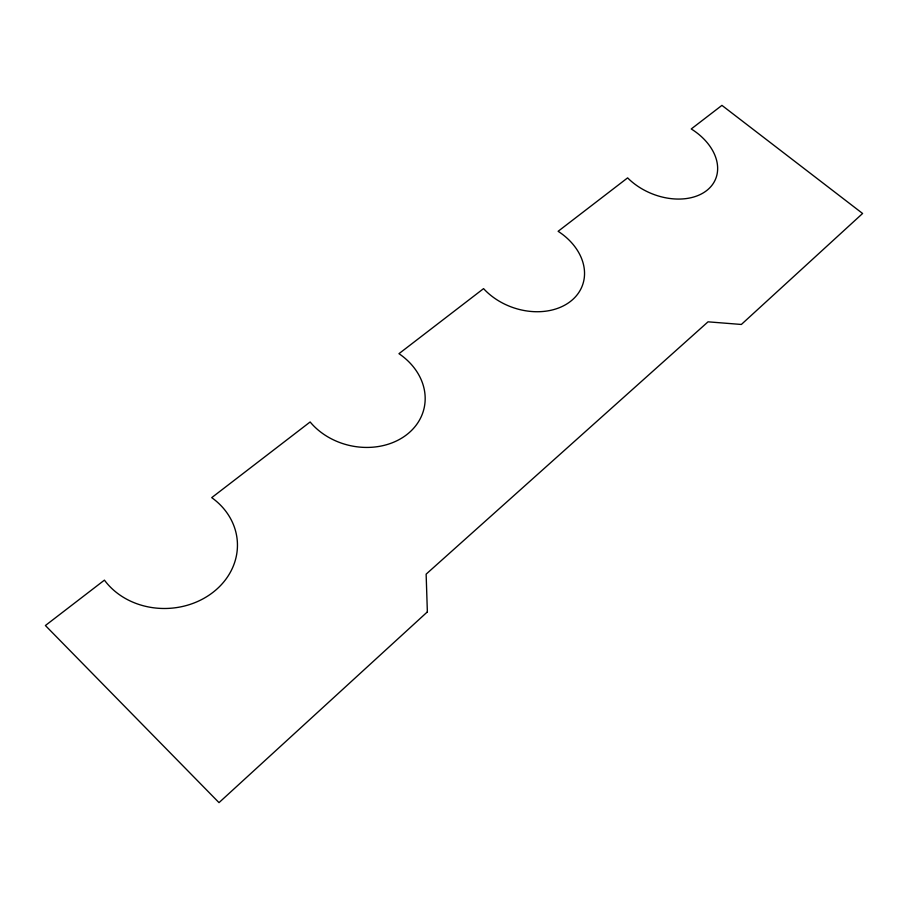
<?xml version="1.0" encoding="UTF-8"?>
<svg xmlns="http://www.w3.org/2000/svg" width="908" height="908" viewBox="0 0 908 908"><rect width="100%" height="100%" fill="white"/><g stroke="black" fill="none" stroke-linecap="round" stroke-linejoin="round"><path stroke-width="1.36" d="M427.362 611.901L219.01 802.627L45.4 625.521L104.431 580.133A72.107 62.436 -2.8 0 0 212.79 592.493A72.107 62.436 -2.8 0 0 211.723 497.641L310.139 421.97A64.218 52.789 12.6 0 0 406.625 434.75A64.218 52.789 12.6 0 0 398.964 353.677L483.567 288.631A58.555 44.503 19.5 0 0 570.326 301.524A58.555 44.503 19.5 0 0 558.125 231.302L627.621 177.877A54.094 37.966 22.6 0 0 706.492 190.703A54.094 37.966 22.6 0 0 691.249 128.959L721.928 105.373L862.6 213.482L741.359 324.462L708.036 321.829L426.136 574.151L427.362 611.901"/></g></svg>
